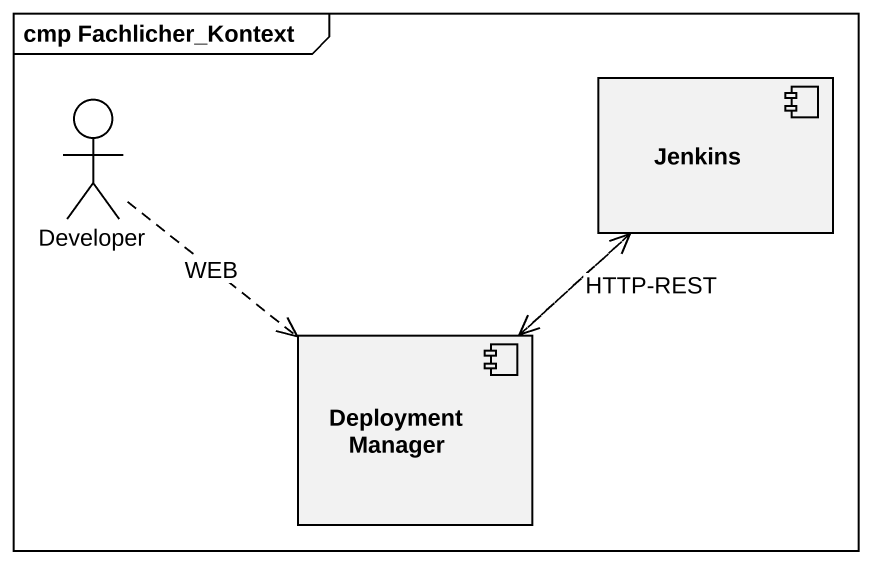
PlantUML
@startuml
mainframe cmp Fachlicher_Kontext
actor Developer
component Jenkins
component "Deployment Manager" as Deployment_Manager
Developer ..> Deployment_Manager : WEB
Jenkins ..> Deployment_Manager
Deployment_Manager .up.> Jenkins : HTTP-REST
@enduml
